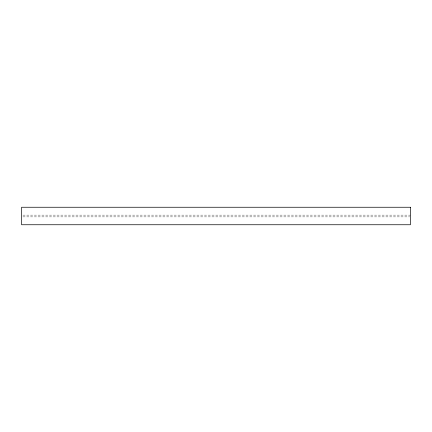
<?xml version="1.0" encoding="UTF-8"?>
<svg xmlns="http://www.w3.org/2000/svg" width="432" height="432" viewBox="0 0 432 432"><rect width="100%" height="100%" fill="white"/><g stroke="black" fill="none" stroke-linecap="round" stroke-linejoin="round"><path stroke-width="0.32" stroke-dasharray="2.16 1.62" d="M22.95 215.125L410.4 215.125M22.95 216.875L409.725 216.875"/><path stroke-width="0.65" d="M410.4 207.252L21.6 207.252L21.6 224.748L410.4 224.748L410.4 207.252"/></g></svg>
